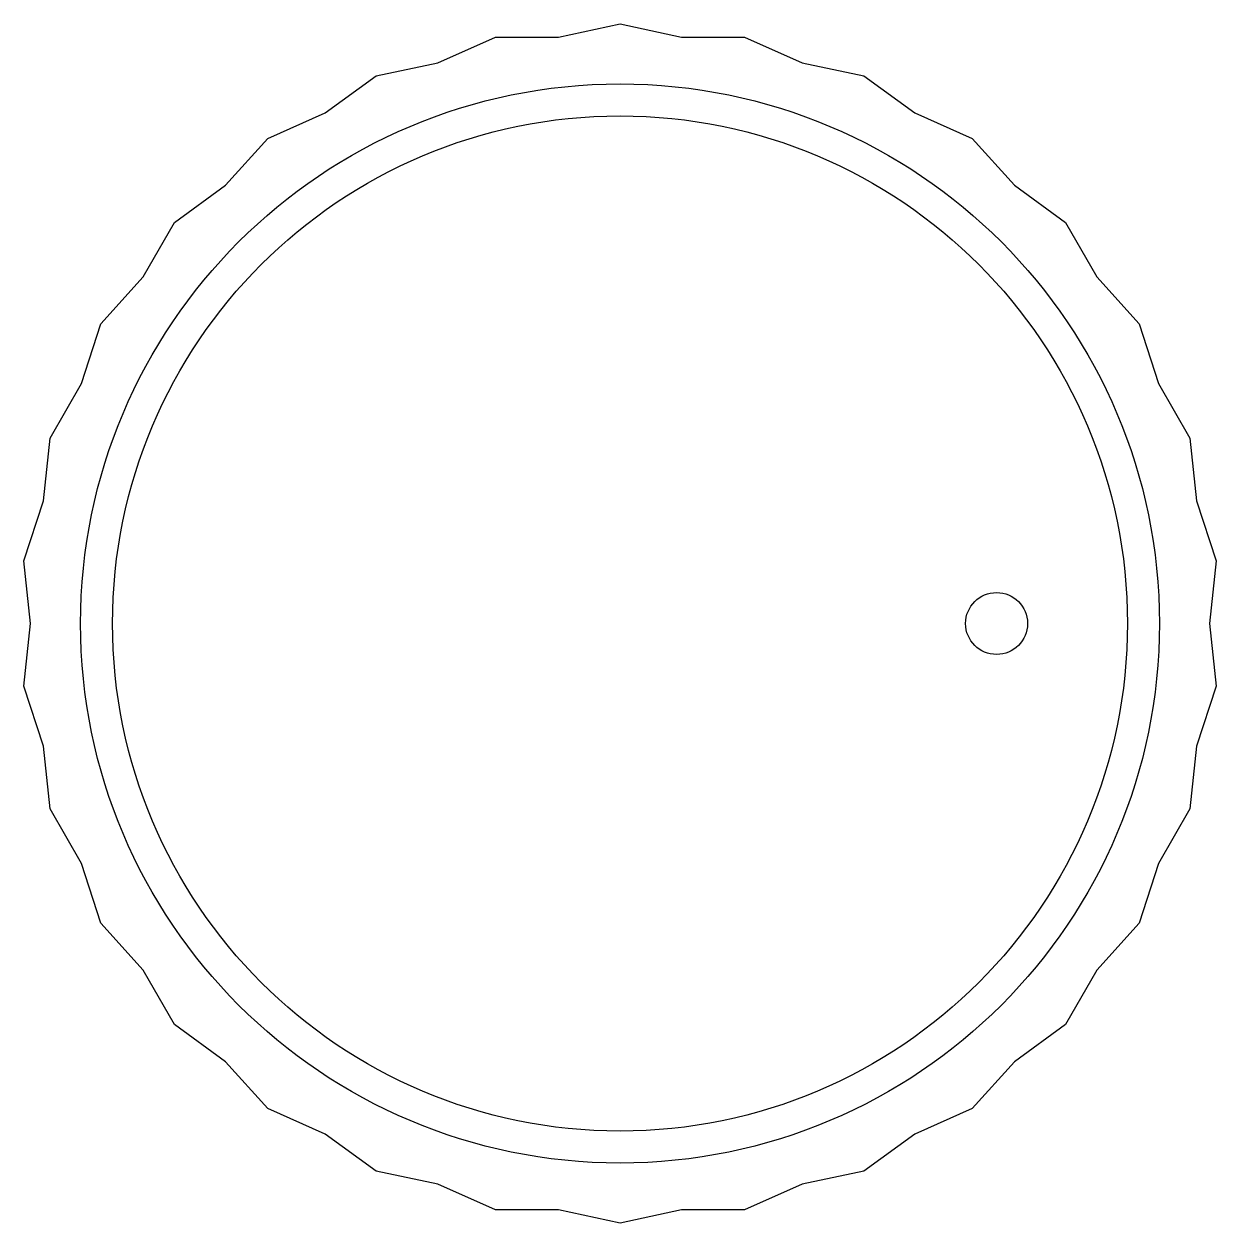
# Model space of a CAD drawing. Header units: inches. Extents: x -1.49 to 1.49, y -1.5 to 1.5.
import ezdxf

# ---------------------------------------------------------------- set-up
doc = ezdxf.new("R2010")
doc.units = ezdxf.units.IN
doc.layers.get('0').update_dxf_attribs({"linetype": 'CONTINUOUS'})

msp = doc.modelspace()

# ---------------------------------------------------------------- linework, layer by layer
msp.add_lwpolyline([(1.4431, -0.3067), (1.4266, -0.4635), (1.3478, -0.6001), (1.299, -0.75), (1.1935, -0.8672), (1.1147, -1.0037), (0.9872, -1.0964), (0.8817, -1.2135), (0.7377, -1.2777), (0.6101, -1.3703), (0.4559, -1.4031), (0.3119, -1.4672), (0.1542, -1.4672), (0, -1.5), (-0.1542, -1.4672), (-0.3119, -1.4672), (-0.4559, -1.4031), (-0.6101, -1.3703), (-0.7377, -1.2777), (-0.8817, -1.2135), (-0.9872, -1.0964), (-1.1147, -1.0037), (-1.1935, -0.8672), (-1.299, -0.75), (-1.3478, -0.6001), (-1.4266, -0.4635), (-1.4431, -0.3067), (-1.4918, -0.1568), (-1.4753, 0), (-1.4918, 0.1568), (-1.4431, 0.3067), (-1.4266, 0.4635), (-1.3478, 0.6001), (-1.299, 0.75), (-1.1935, 0.8672), (-1.1147, 1.0037), (-0.9872, 1.0964), (-0.8817, 1.2135), (-0.7377, 1.2777), (-0.6101, 1.3703), (-0.4559, 1.4031), (-0.3119, 1.4672), (-0.1542, 1.4672), (0, 1.5), (0.1542, 1.4672), (0.3119, 1.4672), (0.4559, 1.4031), (0.6101, 1.3703), (0.7377, 1.2777), (0.8817, 1.2135), (0.9872, 1.0964), (1.1147, 1.0037), (1.1935, 0.8672), (1.299, 0.75), (1.3478, 0.6001), (1.4266, 0.4635), (1.4431, 0.3067), (1.4918, 0.1568), (1.4753, 0), (1.4918, -0.1568)], close=True)
for centre, radius in [((0, 0), 1.35), ((0, 0), 1.27), ((0.9425, 0), 0.0775)]:
    msp.add_circle(centre, radius)

doc.saveas('drawing.dxf')
